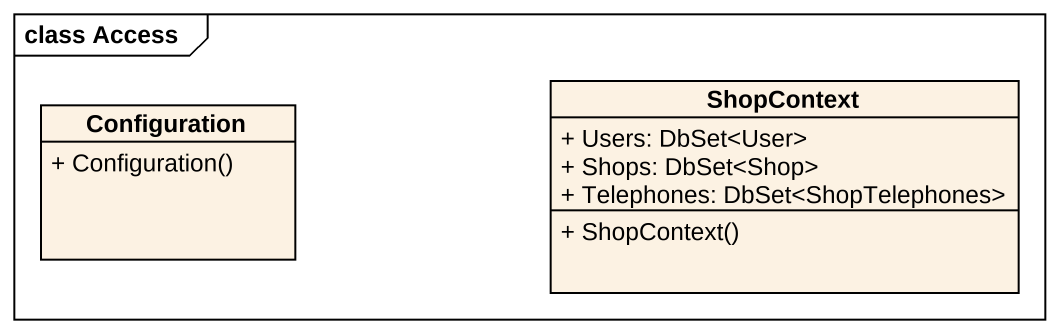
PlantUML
@startuml
mainframe class Access
hide circle
hide empty members
skinparam classAttributeIconSize 0
class Configuration {
  + Configuration()
}
class ShopContext {
  + Users: DbSet<User>
  + Shops: DbSet<Shop>
  + Telephones: DbSet<ShopTelephones>
  + ShopContext()
}
@enduml
